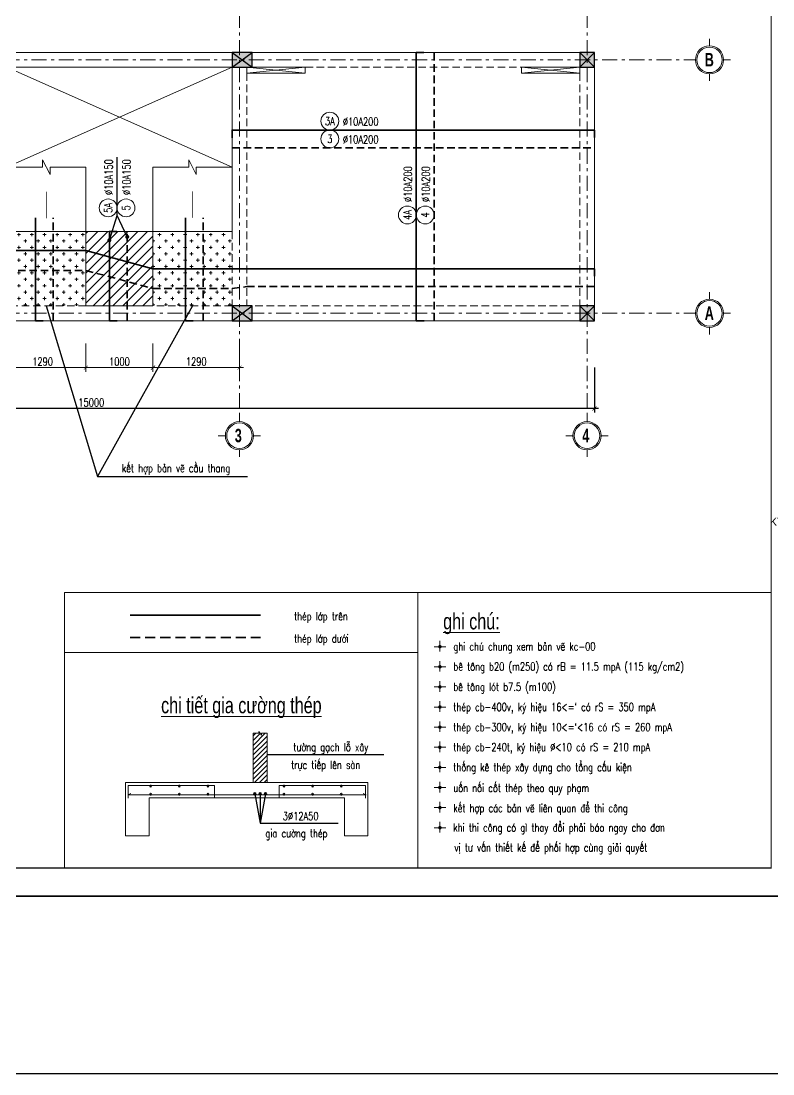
# Model space of a CAD drawing. Extents: x -2098986 to 943, y -1296280 to 73591.
# Drawn here: x -1836270 to -1825063, y -1242099 to -1226398 of the extents above; entities that cross this region are included whole.
import ezdxf
from ezdxf.enums import TextEntityAlignment as Align

# ---------------------------------------------------------------- set-up
doc = ezdxf.new("R2010")
doc.units = 0
doc.header["$LTSCALE"] = 150
doc.header["$PDMODE"] = 35
for name, pattern in [('_Tim', [9, 5, -1.5, 1, -1.5]), ('HIDDEN', [0.375, 0.25, -0.125]), ('KC.QDC A3$0$CONTINOUS', [0])]:
    doc.linetypes.add(name, pattern=pattern)
doc.layers.get('0').update_dxf_attribs({"lineweight": 18})
doc.layers.get('Defpoints').update_dxf_attribs({"lineweight": 18})
for name, color, linetype, lineweight in [('05.Text', 253, 'Continuous', 18), ('11.Khung bo', 32, 'Continuous', 50), ('12.Khung', 36, 'Continuous', 25), ('KCVN-THAY', 7, 'Continuous', 25), ('LS-CAT', 30, 'Continuous', 20), ('LS-DIM', 251, 'Continuous', 13), ('LS-HATCH', 147, 'Continuous', 9), ('LS-TEXT', 60, 'Continuous', 20), ('LS-THAY', 7, 'Continuous', 20), ('LS-THEP', 3, 'Continuous', 35), ('LS-TRUC', 108, '_Tim', 9)]:
    doc.layers.add(name, color=color, linetype=linetype, lineweight=lineweight)
doc.layers.add('DIM', color=1, linetype='Continuous')
doc.layers.add('HATCH', color=8, linetype='Continuous')
doc.layers.add('Tpl_Bound', color=1, linetype='Continuous', plot=False)
doc.styles.add('AVANTHB', font='')
doc.styles.add('KCVN-LEADER', font='vnromadi.shx', dxfattribs={"width": 0.7, "height": 4})
doc.styles.add('romans.shx', font='romans.shx', dxfattribs={"width": 0.75, "bigfont": 'vns.shx'})
doc.styles.add('VnAvantH', font='')
doc.styles.add('vnsimpli', font='vnsimli.shx', dxfattribs={"width": 0.75})
doc.styles.get('AVANTHB').set_extended_font_data('.VnAvantH', bold=True)
doc.styles.get('VnAvantH').set_extended_font_data('.VnAvantH')
doc.dimstyles.new('D100', dxfattribs={"dimtxt": 200, "dimasz": 100, "dimexe": 100, "dimexo": 0, "dimgap": 50, "dimtad": 1, "dimdec": 0, "dimdsep": 46, "dimtxsty": 'vnsimpli', "dimblk": 'ARCHTICK', "dimcen": 1, "dimdle": 100, "dimclrd": 256, "dimclre": 256, "dimclrt": 60, "dimadec": 0, "dimazin": 0, "dimtfac": 1, "dimtdec": 0, "dimtix": 1, "dimtmove": 2, "dimatfit": 3, "dimfxl": 1, "dimarcsym": 0})
doc.dimstyles.new('D100(120)', dxfattribs={"dimtxt": 120, "dimasz": 60, "dimexe": 60, "dimexo": 0, "dimgap": 30, "dimtad": 1, "dimdec": 0, "dimdsep": 46, "dimtxsty": 'vnsimpli', "dimblk": 'ARCHTICK', "dimcen": 0, "dimdle": 60, "dimclrd": 256, "dimclre": 256, "dimclrt": 60, "dimadec": 0, "dimazin": 0, "dimtfac": 1, "dimtdec": 0, "dimtix": 1, "dimtmove": 0, "dimatfit": 3, "dimfxl": 1, "dimarcsym": 0})
doc.dimstyles.new('LS.GHI CHU', dxfattribs={"dimtxt": 200, "dimasz": 120, "dimexe": 120, "dimexo": 120, "dimgap": 80, "dimtad": 1, "dimdec": 0, "dimzin": 0, "dimdsep": 46, "dimtxsty": 'romans.shx', "dimblk": 'ARCHTICK', "dimcen": 0.09, "dimdle": 120, "dimclrd": 256, "dimclre": 8, "dimclrt": 7, "dimadec": 0, "dimazin": 0, "dimtfac": 1, "dimtdec": 0, "dimtofl": 0, "dimtmove": 0, "dimatfit": 3, "dimldrblk": 'ARCHTICK', "dimfxl": 1, "dimtolj": 1, "dimtzin": 0, "dimarcsym": 0})

# ---------------------------------------------------------------- blocks, each defined once
blk = doc.blocks.new('*U4')
at = {"layer": 'KCVN-THAY', "color": 140}
blk.add_lwpolyline([(214871.76, 86966.68), (215381.8, 86966.68), (215381.8, 86579.68), (214871.76, 86579.68)], close=True, dxfattribs=at)
blk = doc.blocks.new('100')
at = {"layer": '11.Khung bo', "const_width": 26.7}
blk.add_lwpolyline([(1860913, -945240), (1860913, -916940), (1896063, -916940), (1896063, -945240)], close=True, dxfattribs=at)
blk.add_lwpolyline([(1860913, -945240), (1860913, -916940), (1896063, -916940), (1896063, -945240)], close=True, dxfattribs=at)
blk.add_lwpolyline([(1860913, -945240), (1860913, -916940), (1896063, -916940), (1896063, -945240)], close=True, dxfattribs=at)
at = {"layer": '12.Khung'}
blk.add_lwpolyline([(1901579, -945940), (1901579, -916240), (1859580, -916240), (1859580, -945940)], close=True, dxfattribs=at)
blk.add_lwpolyline([(1901579, -945940), (1901579, -916240), (1859580, -916240), (1859580, -945940)], close=True, dxfattribs=at)
blk.add_lwpolyline([(1901579, -945940), (1901579, -916240), (1859580, -916240), (1859580, -945940)], close=True, dxfattribs=at)
at = {"layer": '05.Text', "style": 'VnAvantH'}
blk.add_text('KTS.lª thÕ trinh', height=198, dxfattribs=at).set_placement((1898428, -936733), align=Align.RIGHT)
blk = doc.blocks.new('n')
at = {"layer": 'LS-TEXT', "linetype": 'Continuous'}
for p, q in [((-27, 0), (-175, 0)), ((-175, 0), (188, 0)), ((0, 0), (0, 178)), ((0, 178), (0, -151))]:
    blk.add_line(p, q, dxfattribs=at)
at = {"layer": 'LS-TEXT', "linetype": 'Continuous', "const_width": 54}
blk.add_lwpolyline([(-27, 0, 1), (27, 0, 1)], format="xyb", close=True, dxfattribs=at)
blk = doc.blocks.new('GHI CHU NHA BE TONG 2')
at = {"layer": 'LS-THAY'}
blk.add_lwpolyline([(-266782, -808508), (-258003, -808508), (-258003, -815358), (-266782, -815358)], close=True, dxfattribs=at)
at = {"layer": 'LS-THAY', "xscale": 0.7999999999301508, "yscale": 0.7999999999301508, "zscale": 0.7999999999301508}
for p in [(-266233, -809858), (-266232, -810358), (-266233, -810858), (-266233, -811358), (-266233, -811858), (-266235, -812358), (-266236, -812858), (-266233, -813358), (-266233, -813858), (-266232, -814358)]:
    blk.add_blockref('n', p, dxfattribs=at)
at = {"layer": 'LS-TEXT', "color": 60, "style": 'KCVN-LEADER', "width": 0.75}
blk.add_text('%%Ughi chó:', height=400, dxfattribs=at).set_placement((-266152, -809428))
at = {"layer": 'LS-TEXT', "style": 'vnsimpli', "width": 0.75}
for s, p in [('   ghi chó chung xem b¶n vÏ kc-00', (-266233, -809952)), ('   bª t«ng b20 (m250) cã rB = 11.5 mpA (115 kg/cm2)', (-266233, -810453)), ('   bª t«ng lãt b7.5 (m100)', (-266235, -810956)), ('   thÐp cb-400v, ký hiÖu 16<=` cã rS = 350 mpA', (-266235, -811458)), ('   thÐp cb-300v, ký hiÖu 10<=`<16 cã rS = 260 mpA', (-266235, -811958)), ('   thÐp cb-240t, ký hiÖu %%C<10 cã rS = 210 mpA', (-266235, -812454)), ('   thèng kª thÐp x©y dùng cho tæng cÊu kiÖn', (-266236, -812954)), ('   uèn nèi cèt thÐp theo quy ph¹m', (-266235, -813470)), ('   kÕt hîp c¸c b¶n vÏ liªn quan ®Ó thi c«ng', (-266235, -813970)), ('   khi thi c«ng cã g× thay ®æi ph¶i b¸o ngay cho ®¬n', (-266236, -814454)), ('vÞ t\xad vÊn thiÕt kÕ ®Ó phèi hîp cïng gi¶i quyÕt', (-265871, -814951))]:
    blk.add_text(s, height=200, dxfattribs=at).set_placement(p)
blk = doc.blocks.new('DANHTRUC')
for p, q in [((980383, -947347), (980383, -947137)), ((979963, -947767), (979753, -947767)), ((980803, -947767), (981013, -947767)), ((980383, -948187), (980383, -948397))]:
    blk.add_line(p, q)
for radius in [420, 380]:
    blk.add_circle((980383, -947767), radius)
blk = doc.blocks.new('_ArchTick')
at = {"layer": 'DIM', "color": 0, "const_width": 0.15}
blk.add_lwpolyline([(-0.5, -0.5), (0.5, 0.5)], dxfattribs=at)
blk = doc.blocks.new('*D744')
at = {"layer": 'Defpoints', "color": 0, "transparency": 16777216}
for p in [(-1939457, -1056794), (-1924457, -1056794), (-1939457, -1057404)]:
    blk.add_point(p, dxfattribs=at)
at = {"layer": 'LS-DIM', "lineweight": -2, "transparency": 16777216}
for p, q in [((-1939457, -1056794), (-1939457, -1057464)), ((-1924457, -1056794), (-1924457, -1057464)), ((-1924397, -1057404), (-1939517, -1057404))]:
    blk.add_line(p, q, dxfattribs=at)
at = {"layer": 'LS-DIM', "lineweight": -2, "transparency": 16777216, "xscale": 60, "yscale": 60, "zscale": 60, "rotation": 180}
blk.add_blockref('_ArchTick', (-1939457, -1057404), dxfattribs=at)
at = {"layer": 'LS-DIM', "lineweight": -2, "transparency": 16777216, "xscale": 60, "yscale": 60, "zscale": 60}
blk.add_blockref('_ArchTick', (-1924457, -1057404), dxfattribs=at)
at = {"layer": 'LS-DIM', "color": 60, "transparency": 16777216, "insert": (-1931956, -1057314), "char_height": 120, "attachment_point": 5, "style": 'vnsimpli'}
blk.add_mtext('15000', dxfattribs=at)
blk = doc.blocks.new('*D1247')
at = {"layer": 'Defpoints', "color": 0, "transparency": 16777216}
for p in [(-2053131, -1056088), (-2051841, -1056088), (-2051841, -1056447)]:
    blk.add_point(p, dxfattribs=at)
at = {"layer": 'LS-DIM', "linetype": 'KC.QDC A3$0$CONTINOUS', "lineweight": -2, "transparency": 16777216}
blk.add_line((-2053131, -1056088), (-2053131, -1056507), dxfattribs=at)
at = {"layer": 'LS-DIM', "lineweight": -2, "transparency": 16777216}
blk.add_line((-2051841, -1056088), (-2051841, -1056507), dxfattribs=at)
at = {"layer": 'LS-DIM', "linetype": 'Continuous', "lineweight": -2, "transparency": 16777216}
blk.add_line((-2053191, -1056447), (-2051781, -1056447), dxfattribs=at)
at = {"layer": 'LS-DIM', "lineweight": -2, "transparency": 16777216, "xscale": 60, "yscale": 60, "zscale": 60, "rotation": 180}
blk.add_blockref('_ArchTick', (-2053131, -1056447), dxfattribs=at)
at = {"layer": 'LS-DIM', "lineweight": -2, "transparency": 16777216, "xscale": 60, "yscale": 60, "zscale": 60}
blk.add_blockref('_ArchTick', (-2051841, -1056447), dxfattribs=at)
at = {"layer": 'LS-DIM', "color": 60, "transparency": 16777216, "insert": (-2052486, -1056357), "char_height": 120, "attachment_point": 5, "style": 'vnsimpli'}
blk.add_mtext('1290', dxfattribs=at)
blk = doc.blocks.new('*D1248')
at = {"layer": 'Defpoints', "color": 0, "transparency": 16777216}
for p in [(-2051841, -1056088), (-2050841, -1056088), (-2050841, -1056447)]:
    blk.add_point(p, dxfattribs=at)
at = {"layer": 'LS-DIM', "linetype": 'KC.QDC A3$0$CONTINOUS', "lineweight": -2, "transparency": 16777216}
blk.add_line((-2051841, -1056088), (-2051841, -1056507), dxfattribs=at)
at = {"layer": 'LS-DIM', "lineweight": -2, "transparency": 16777216}
blk.add_line((-2050841, -1056088), (-2050841, -1056507), dxfattribs=at)
at = {"layer": 'LS-DIM', "linetype": 'Continuous', "lineweight": -2, "transparency": 16777216}
blk.add_line((-2051901, -1056447), (-2050781, -1056447), dxfattribs=at)
at = {"layer": 'LS-DIM', "lineweight": -2, "transparency": 16777216, "xscale": 60, "yscale": 60, "zscale": 60, "rotation": 180}
blk.add_blockref('_ArchTick', (-2051841, -1056447), dxfattribs=at)
at = {"layer": 'LS-DIM', "lineweight": -2, "transparency": 16777216, "xscale": 60, "yscale": 60, "zscale": 60}
blk.add_blockref('_ArchTick', (-2050841, -1056447), dxfattribs=at)
at = {"layer": 'LS-DIM', "color": 60, "transparency": 16777216, "insert": (-2051341, -1056357), "char_height": 120, "attachment_point": 5, "style": 'vnsimpli'}
blk.add_mtext('1000', dxfattribs=at)
blk = doc.blocks.new('*D1249')
at = {"layer": 'Defpoints', "color": 0, "transparency": 16777216}
for p in [(-2050841, -1056088), (-2049551, -1056088), (-2049551, -1056447)]:
    blk.add_point(p, dxfattribs=at)
at = {"layer": 'LS-DIM', "linetype": 'KC.QDC A3$0$CONTINOUS', "lineweight": -2, "transparency": 16777216}
blk.add_line((-2050841, -1056088), (-2050841, -1056507), dxfattribs=at)
at = {"layer": 'LS-DIM', "lineweight": -2, "transparency": 16777216}
blk.add_line((-2049551, -1056088), (-2049551, -1056507), dxfattribs=at)
at = {"layer": 'LS-DIM', "linetype": 'Continuous', "lineweight": -2, "transparency": 16777216}
blk.add_line((-2050901, -1056447), (-2049491, -1056447), dxfattribs=at)
at = {"layer": 'LS-DIM', "lineweight": -2, "transparency": 16777216, "xscale": 60, "yscale": 60, "zscale": 60, "rotation": 180}
blk.add_blockref('_ArchTick', (-2050841, -1056447), dxfattribs=at)
at = {"layer": 'LS-DIM', "lineweight": -2, "transparency": 16777216, "xscale": 60, "yscale": 60, "zscale": 60}
blk.add_blockref('_ArchTick', (-2049551, -1056447), dxfattribs=at)
at = {"layer": 'LS-DIM', "color": 60, "transparency": 16777216, "insert": (-2050196, -1056357), "char_height": 120, "attachment_point": 5, "style": 'vnsimpli'}
blk.add_mtext('1290', dxfattribs=at)
blk = doc.blocks.new('THEP DAM')
at = {"layer": 'LS-THEP'}
for p, q in [((-0.6, 0), (0.6, 0)), ((-0.42, 0.42), (0.42, -0.42)), ((-0.42, -0.42), (0.42, 0.42)), ((0, 0.6), (0, -0.6))]:
    blk.add_line(p, q, dxfattribs=at)
blk.add_circle((0, 0), 0.6, dxfattribs=at)
blk = doc.blocks.new('DOT')
at = {"color": 0, "linetype": 'ByBlock'}
blk.add_line((-0.5, 0), (-1, 0), dxfattribs=at)
at = {"color": 0, "linetype": 'ByBlock', "const_width": 0.5}
blk.add_lwpolyline([(-0.25, 0, 1), (0.25, 0, 1)], format="xyb", close=True, dxfattribs=at)
blk = doc.blocks.new('qqqe213123213')
at = {"layer": 'HATCH'}
h = blk.add_hatch(color=256, dxfattribs=at)
h.dxf.hatch_style = 1
h.paths.add_polyline_path([(-1929857, -1052314), (-1929557, -1052314), (-1929557, -1052094), (-1929857, -1052094)])
h = blk.add_hatch(color=256, dxfattribs=at)
h.dxf.hatch_style = 1
h.paths.add_polyline_path([(-1924677, -1052314), (-1924457, -1052314), (-1924457, -1052094), (-1924677, -1052094)])
h = blk.add_hatch(color=256, dxfattribs=at)
h.dxf.hatch_style = 1
h.paths.add_polyline_path([(-1929857, -1056094), (-1929557, -1056094), (-1929557, -1055874), (-1929857, -1055874)])
h = blk.add_hatch(color=256, dxfattribs=at)
h.dxf.hatch_style = 1
h.paths.add_polyline_path([(-1924677, -1056094), (-1924457, -1056094), (-1924457, -1055874), (-1924677, -1055874)])
at = {"layer": 'DIM'}
for p, q in [((-1929857, -1052094), (-1929557, -1052314)), ((-1929857, -1052314), (-1929557, -1052094)), ((-1924677, -1052094), (-1924457, -1052314)), ((-1924677, -1052314), (-1924457, -1052094)), ((-1929857, -1055874), (-1929557, -1056094)), ((-1929857, -1056094), (-1929557, -1055874)), ((-1924677, -1055874), (-1924457, -1056094)), ((-1924677, -1056094), (-1924457, -1055874))]:
    blk.add_line(p, q, dxfattribs=at)
for points in [[(-1929857, -1052314), (-1929557, -1052314), (-1929557, -1052094), (-1929857, -1052094)], [(-1924677, -1052314), (-1924457, -1052314), (-1924457, -1052094), (-1924677, -1052094)], [(-1929857, -1056094), (-1929557, -1056094), (-1929557, -1055874), (-1929857, -1055874)], [(-1924677, -1056094), (-1924457, -1056094), (-1924457, -1055874), (-1924677, -1055874)]]:
    blk.add_lwpolyline(points, close=True, dxfattribs=at)
at = {"layer": 'LS-TRUC', "ltscale": 0.3}
for p, q in [((-1929747, -1050694), (-1929747, -1057494)), ((-1924567, -1050694), (-1924567, -1057494)), ((-1941757, -1052204), (-1923057, -1052204)), ((-1941757, -1055984), (-1923057, -1055984))]:
    blk.add_line(p, q, dxfattribs=at)
at = {"layer": '05.Text', "xscale": 0.5, "yscale": 0.5, "zscale": 0.5}
for p in [(-2412933.7, -578320.7), (-2412933.7, -582100.7), (-2419939.7, -583925.7), (-2414758.7, -583925.7)]:
    blk.add_blockref('DANHTRUC', p, dxfattribs=at)
at = {"layer": '05.Text', "style": 'AVANTHB', "width": 0.7}
for s, p in [('B', (-1922812.8, -1052301.7)), ('A', (-1922812.8, -1056081.7)), ('3', (-1929817.8, -1057906.7)), ('4', (-1924637.8, -1057906.7))]:
    blk.add_text(s, height=200, dxfattribs=at).set_placement(p)
at = {"layer": 'LS-DIM'}
dim = blk.add_linear_dim(base=(-1939457, -1057404), p1=(-1924457, -1056794), p2=(-1939457, -1056794), dimstyle='D100(120)', dxfattribs=at)
dim.commit()
dim.dimension.update_dxf_attribs({"geometry": '*D744', "text_midpoint": (-1931956, -1057404), "dimtype": 128})
blk = doc.blocks.new('qqwewqewqeq')
at = {"layer": 'LS-HATCH'}
h = blk.add_hatch(dxfattribs=at)
h.set_pattern_fill('CROSS', color=256, scale=15)
h.paths.add_polyline_path([(-2051840.8, -1055526.6), (-2051840.8, -1054416.6), (-2053020.8, -1054416.6), (-2053020.8, -1055526.6)])
h.paths.add_polyline_path([(-2049660.8, -1054416.6), (-2050840.8, -1054416.6), (-2050840.8, -1055526.6), (-2049660.8, -1055526.6)])
h = blk.add_hatch(dxfattribs=at)
h.set_pattern_fill('ANSI31', color=256, scale=33)
h.paths.add_polyline_path([(-2051840.8, -1055526.6), (-2050840.8, -1055526.6), (-2050840.8, -1054416.6), (-2051840.8, -1054416.6)])
at = {"layer": 'LS-DIM'}
for p, q in [((-2053020.8, -1053457), (-2049660.8, -1051966.6)), ((-2049660.8, -1053457), (-2053020.8, -1051966.6)), ((-2049441.8, -1051966.6), (-2048571.8, -1052056.2)), ((-2049439.8, -1052056.2), (-2048570.8, -1051966.6)), ((-2048571.8, -1051966.6), (-2048451, -1051966.6)), ((-2045347.8, -1051966.6), (-2044480.8, -1052056.2)), ((-2045347.8, -1052056.2), (-2044480.8, -1051966.6))]:
    blk.add_line(p, q, dxfattribs=at)
at = {"layer": 'LS-DIM', "linetype": 'HIDDEN', "ltscale": 3}
for p, q in [((-2049440.8, -1051966.6), (-2049440.8, -1051966.7)), ((-2048571.8, -1051966.6), (-2045347.8, -1051966.6)), ((-2049440.8, -1052056.2), (-2049440.8, -1055526.6)), ((-2044480.8, -1052056.2), (-2044480.8, -1055526.6)), ((-2049660.8, -1054416.6), (-2049660.8, -1055526.6)), ((-2051840.8, -1055526.6), (-2053020.8, -1055526.6)), ((-2049660.8, -1055526.6), (-2050840.8, -1055526.6)), ((-2044480.8, -1055526.6), (-2049440.8, -1055526.6))]:
    blk.add_line(p, q, dxfattribs=at)
at = {"layer": 'LS-DIM'}
for points in [[(-2051840.8, -1053457), (-2052375.3, -1053457), (-2052375.3, -1053568), (-2052486.3, -1053346), (-2052486.3, -1053457), (-2053020.8, -1053457)], [(-2050840.8, -1053457), (-2050306.3, -1053457), (-2050306.3, -1053346), (-2050195.3, -1053568), (-2050195.3, -1053457), (-2049660.8, -1053457)]]:
    blk.add_lwpolyline(points, dxfattribs=at)
at = {"layer": 'LS-THAY'}
for p, q in [((-2060160.8, -1051746.6), (-2044260.8, -1051746.6)), ((-2044260.8, -1051746.6), (-2044260.8, -1055746.6)), ((-2053020.8, -1051966.6), (-2049660.8, -1051966.6)), ((-2049660.8, -1051966.6), (-2049660.8, -1054416.6)), ((-2051840.8, -1053457), (-2051840.8, -1055526.6)), ((-2050840.8, -1055526.6), (-2051840.8, -1055526.6)), ((-2044260.8, -1055746.6), (-2060160.8, -1055746.6))]:
    blk.add_line(p, q, dxfattribs=at)
for points in [[(-2049440.8, -1051966.6), (-2048570.8, -1051966.6), (-2048570.8, -1052056.2), (-2049440.8, -1052056.2)], [(-2045347.8, -1052056.2), (-2044480.8, -1052056.2), (-2044480.8, -1051966.6), (-2045347.8, -1051966.6)]]:
    blk.add_lwpolyline(points, close=True, dxfattribs=at)
for points in [[(-2050840.8, -1053457), (-2050840.8, -1055526.6)], [(-2049660.8, -1054416.6), (-2053020.8, -1054416.6)]]:
    blk.add_lwpolyline(points, dxfattribs=at)
for points in [[(-2052430.8, -1054220, 10.1, 10.1, 0), (-2052430.8, -1053933.7, 80.6, 0, 0), (-2052430.8, -1053816, 0, 0, 0)], [(-2050250.8, -1053816, 10.1, 10.1, 0), (-2050250.8, -1054102.3, 80.6, 0, 0), (-2050250.8, -1054220, 0, 0, 0)]]:
    blk.add_lwpolyline(points, format="xyseb", dxfattribs=at)
at = {"layer": 'DIM'}
blk.add_blockref('qqqe213123213', (-119803.8, 347.4), dxfattribs=at)
at = {"layer": 'LS-DIM'}
for base, p1, p2, picture, middle in [((-2051840.8, -1056446.6), (-2053130.8, -1056087.6), (-2051840.8, -1056087.6), '*D1247', (-2052485.8, -1056356.6)), ((-2050840.8, -1056446.6), (-2051840.8, -1056087.6), (-2050840.8, -1056087.6), '*D1248', (-2051340.8, -1056356.6)), ((-2049550.8, -1056446.6), (-2050840.8, -1056087.6), (-2049550.8, -1056087.6), '*D1249', (-2050195.8, -1056356.6))]:
    dim = blk.add_linear_dim(base=base, p1=p1, p2=p2, dimstyle='D100(120)', override={"dimtmove": 1, "dimfxl": 100, "dimarcsym": 1}, dxfattribs=at)
    dim.commit()
    dim.dimension.update_dxf_attribs({"geometry": picture, "text_midpoint": middle})

msp = doc.modelspace()

# ---------------------------------------------------------------- hatches: boundary and pattern name
at = {"layer": 'LS-HATCH'}
h = msp.add_hatch(dxfattribs=at)
h.set_pattern_fill('ANSI31', color=256, scale=16, style=0)
h.set_pattern_definition([(45, (-1598867.6, 108498.346), (-35.9210245, 35.9210245), [])])
h.paths.add_polyline_path([(-1832601.1, -1237018.6), (-1832684.9, -1237018.6), (-1832684.9, -1237046.7), (-1832726.8, -1236990.4), (-1832726.8, -1237018.6), (-1832809.1, -1237018.6), (-1832809.1, -1237753.9), (-1832601.1, -1237753.9)])

# ---------------------------------------------------------------- linework, layer by layer
at = {"layer": 'LS-CAT'}
for points in [[(-1834674.5, -1237986.1), (-1834674.5, -1237796.3), (-1833387.3, -1237796.3), (-1833387.3, -1237970.5)], [(-1834632.1, -1237919.4), (-1834673.5, -1237938.7), (-1831126.7, -1237938.7), (-1831168, -1237919.4)], [(-1831135.2, -1237986.1), (-1831135.2, -1237796.3), (-1832422.4, -1237796.3), (-1832422.4, -1237970.5)]]:
    msp.add_lwpolyline(points, dxfattribs=at)
at = {"layer": 'LS-DIM'}
msp.add_lwpolyline([(-1832809.1, -1237018.6), (-1832726.8, -1237018.6), (-1832726.8, -1236990.4), (-1832684.9, -1237046.7), (-1832684.9, -1237018.6), (-1832601.1, -1237018.6)], dxfattribs=at)
at = {"layer": 'LS-THAY'}
for p, q in [((-1832809.1, -1237018.6), (-1832809.1, -1237753.9)), ((-1832601.1, -1237018.6), (-1832601.1, -1237753.9))]:
    msp.add_line(p, q, dxfattribs=at)
for points in [[(-1835623.6, -1234917.6), (-1830356, -1234917.6), (-1830356, -1235813.1), (-1835623.6, -1235813.1)], [(-1835623.6, -1235813.1), (-1830356, -1235813.1), (-1830356, -1239027.6), (-1835623.6, -1239027.6)], [(-1834711.3, -1238546.7), (-1834711.3, -1237753.9), (-1831098.4, -1237753.9), (-1831098.4, -1238546.7), (-1831450.4, -1238546.7), (-1831450.4, -1237981.1), (-1834359.3, -1237981.1), (-1834359.3, -1238546.7), (-1834711.3, -1238546.7)]]:
    msp.add_lwpolyline(points, close=True, dxfattribs=at)
for centre in [(-1831667, -1227889.9), (-1831667, -1228155.9), (-1834971, -1229184), (-1834705, -1229184), (-1830511.1, -1229289), (-1830245.1, -1229289)]:
    msp.add_circle(centre, 133, dxfattribs=at)
at = {"layer": 'LS-THEP'}
for p, q in [((-1833123.1, -1230090.9), (-1833123.1, -1230090.9)), ((-1833123.1, -1230090.9), (-1833123.1, -1230090.9)), ((-1833123.1, -1230090.9), (-1833123.1, -1230090.9)), ((-1833123.1, -1230090.9), (-1833123.1, -1230090.9)), ((-1834644.4, -1235256.9), (-1832700.1, -1235256.9))]:
    msp.add_line(p, q, dxfattribs=at)
at = {"layer": 'LS-THEP', "linetype": 'HIDDEN', "ltscale": 4}
msp.add_line((-1834644.4, -1235590.1), (-1832700.1, -1235590.1), dxfattribs=at)
at = {"layer": 'LS-THEP'}
for points in [[(-1830261.9, -1230865.9), (-1830378.1, -1230865.9), (-1830378.1, -1230865.9), (-1830378.1, -1230865.9), (-1830378.1, -1230865.9), (-1830378.1, -1230865.9), (-1830378.1, -1226865.9), (-1830265.1, -1226865.9)], [(-1833123.1, -1228139.1), (-1833123.1, -1228022.9), (-1833123.1, -1228022.9), (-1833123.1, -1228022.9), (-1833123.1, -1228022.9), (-1833123.1, -1228022.9), (-1827723.1, -1228022.9), (-1827723.1, -1228135.9)], [(-1835939.9, -1230865.9), (-1836056.1, -1230865.9), (-1836056.1, -1230865.9), (-1836056.1, -1230865.9), (-1836056.1, -1230865.9), (-1836056.1, -1230865.9), (-1836056.1, -1229331.6)], [(-1833703.9, -1230865.9), (-1833820.1, -1230865.9), (-1833820.1, -1230865.9), (-1833820.1, -1230865.9), (-1833820.1, -1230865.9), (-1833820.1, -1230865.9), (-1833820.1, -1229331.6)], [(-1834837, -1230865.9), (-1834953.1, -1230865.9), (-1834953.1, -1230865.9), (-1834953.1, -1230865.9), (-1834953.1, -1230865.9), (-1834953.1, -1230865.9), (-1834953.1, -1229535.9), (-1834840.1, -1229535.9)], [(-1842723.1, -1229936), (-1842723.1, -1229819.9), (-1835303.1, -1229819.9), (-1834303.1, -1230090.9), (-1827723.1, -1230090.9), (-1827723.1, -1230203.9)]]:
    msp.add_lwpolyline(points, dxfattribs=at)
at = {"layer": 'LS-THEP', "linetype": 'HIDDEN', "ltscale": 3}
for points in [[(-1830112.1, -1230865.9), (-1830112.1, -1230865.9), (-1830112.1, -1230865.9), (-1830112.1, -1230865.9), (-1830112.1, -1230865.9), (-1830112.1, -1226865.9)], [(-1833123.1, -1228288.9), (-1833123.1, -1228288.9), (-1833123.1, -1228288.9), (-1833123.1, -1228288.9), (-1833123.1, -1228288.9), (-1827723.1, -1228288.9)], [(-1835790.1, -1230865.9), (-1835790.1, -1230865.9), (-1835790.1, -1230865.9), (-1835790.1, -1230865.9), (-1835790.1, -1230865.9), (-1835790.1, -1229331.6)], [(-1833554.1, -1230865.9), (-1833554.1, -1230865.9), (-1833554.1, -1230865.9), (-1833554.1, -1230865.9), (-1833554.1, -1230865.9), (-1833554.1, -1229331.6)], [(-1834687.1, -1230865.9), (-1834687.1, -1230865.9), (-1834687.1, -1230865.9), (-1834687.1, -1230865.9), (-1834687.1, -1230865.9), (-1834687.1, -1229535.9)], [(-1842723.1, -1230085.9), (-1842723.1, -1230085.9), (-1842723.1, -1230085.9), (-1842723.1, -1230085.9), (-1842723.1, -1230085.9), (-1836703.1, -1230085.9), (-1836483.1, -1230115.9), (-1835303.1, -1230115.9), (-1834303.1, -1230386.9), (-1833123.1, -1230386.9), (-1832903.1, -1230356.9), (-1827723.1, -1230356.9)]]:
    msp.add_lwpolyline(points, dxfattribs=at)
at = {"layer": 'Tpl_Bound', "color": 1}
msp.add_lwpolyline([(-1846978.5, -1239447.6), (-1846978.5, -1221627.6), (-1821778.5, -1221627.6), (-1821778.5, -1239447.6)], close=True, dxfattribs=at)

# ---------------------------------------------------------------- block references
at = {"layer": '05.Text', "xscale": 0.6000055114637588, "yscale": 0.6000055114637588, "zscale": 0.6000055114637588}
msp.add_blockref('100', (-2962736.5, -671878.5), dxfattribs=at)
at = {"layer": 'Defpoints', "xscale": 60, "yscale": 60, "zscale": 60}
msp.add_blockref('*U4', (-14741884.9, -6436880), dxfattribs=at)
at = {"layer": 'LS-CAT'}
for p, xscale, yscale, zscale in [((-1834336.1, -1237807.1), 18.10101010138169, 18.10101010138169, 18.10101010138169), ((-1834336.1, -1237927.8), 18.10101010138169, 18.10101010138169, 18.10101010138169), ((-1833909.5, -1237807.1), 18.10101010138169, 18.10101010138169, 18.10101010138169), ((-1833909.5, -1237927.8), 18.10101010138169, 18.10101010138169, 18.10101010138169), ((-1833482.8, -1237807.1), 18.10101010138169, 18.10101010138169, 18.10101010138169), ((-1833482.8, -1237927.8), 18.10101010138169, 18.10101010138169, 18.10101010138169), ((-1832785.7, -1237920.6), 24.13468013557472, 24.13468013557472, 24.13468013557472), ((-1832705.9, -1237920.8), 24.13468013557472, 24.13468013557472, 24.13468013557472), ((-1832625.7, -1237920.6), 24.13468013557472, 24.13468013557472, 24.13468013557472), ((-1832351.1, -1237807.1), -18.10101010138169, 18.10101010158126, 18.10101010149012), ((-1832351.1, -1237927.8), 18.10101010138169, 18.10101010138169, 18.10101010138169), ((-1831924.4, -1237807.1), -18.10101010138169, 18.10101010158126, 18.10101010149012), ((-1831924.4, -1237927.8), 18.10101010138169, 18.10101010138169, 18.10101010138169), ((-1831497.8, -1237807.1), -18.10101010138169, 18.10101010158126, 18.10101010149012), ((-1831497.8, -1237927.8), 18.10101010138169, 18.10101010138169, 18.10101010138169)]:
    msp.add_blockref('THEP DAM', p, dxfattribs=dict(at, xscale=xscale, yscale=yscale, zscale=zscale))
at = {"layer": 'LS-DIM'}
msp.add_blockref('qqwewqewqeq', (216537.7, -175119.4), dxfattribs=at)
at = {"layer": 'LS-DIM', "xscale": 0.599999999967762, "yscale": 0.599999999967762, "zscale": 0.599999999967762}
msp.add_blockref('GHI CHU NHA BE TONG 2', (-1670286.9, -749812.6), dxfattribs=at)

# ---------------------------------------------------------------- texts
at = {"layer": 'LS-TEXT', "width": 0.75}
for s, height, style, p in [('`10A200', 120, 'vnsimpli', (-1831207.5, -1227957.3)), ('`10A200', 120, 'vnsimpli', (-1831207.5, -1228223.3)), ('kÕt hîp b¶n vÏ cÇu thang', 120, 'vnsimpli', (-1833959.2, -1233124.8)), ('%%Uchi tiÕt gia c\xadêng thÐp', 240, 'KCVN-LEADER', (-1832985.8, -1236720.8)), ('t\xadêng g¹ch lç x©y ', 120, 'vnsimpli', (-1831620.9, -1237285)), ('trùc tiÕp lªn sµn', 120, 'vnsimpli', (-1831729.2, -1237550.6)), ('3`12A50', 120, 'vnsimpli', (-1832101.8, -1238314)), ('gia c\xadêng thÐp', 120, 'vnsimpli', (-1832164.4, -1238570.7))]:
    msp.add_text(s, height=height, dxfattribs=dict(at, style=style)).set_placement(p, align=Align.CENTER)
at = {"layer": 'LS-TEXT', "style": 'vnsimpli', "width": 0.75}
for s, p in [('`10A150', (-1834903.7, -1228724.5)), ('`10A150', (-1834637.7, -1228724.5)), ('`10A200', (-1830443.7, -1228829.5)), ('`10A200', (-1830177.7, -1228829.5))]:
    msp.add_text(s, height=120, rotation=90, dxfattribs=at).set_placement(p, align=Align.CENTER)
for s, p in [('thÐp líp trªn', (-1832200.7, -1235333.9)), ('thÐp líp d\xadíi', (-1832200.7, -1235667.1))]:
    msp.add_text(s, height=120, dxfattribs=at).set_placement(p)
for tag, p in [('3A', (-1831667, -1227889.9)), ('3', (-1831667, -1228155.9))]:
    msp.add_attdef(tag, text='2', height=120, dxfattribs=at).set_placement(p, align=Align.MIDDLE)
for tag, p in [('5A', (-1834971, -1229184)), ('5', (-1834705, -1229184)), ('4A', (-1830511.1, -1229289)), ('4', (-1830245.1, -1229289))]:
    msp.add_attdef(tag, text='2', height=120, rotation=90, dxfattribs=at).set_placement(p, align=Align.MIDDLE)

# ---------------------------------------------------------------- leaders
at = {"layer": 'LS-DIM'}
for points, dimstyle, override in [([(-1834687.1, -1229617), (-1834838, -1229295), (-1834838, -1228425)], 'D100(120)', {"dimtad": 0, "dimldrblk": 'DOT', "dimfxl": 100, "dimarcsym": 1}), ([(-1834953.1, -1229666), (-1834838, -1229295)], 'D100(120)', {"dimtad": 0, "dimldrblk": 'DOT', "dimfxl": 100, "dimarcsym": 1}), ([(-1835893.1, -1230645.9), (-1835131, -1233191)], 'D100(120)', {"dimgap": 30, "dimtad": 0, "dimfxl": 100, "dimarcsym": 1}), ([(-1833713.1, -1230645.9), (-1835131, -1233191), (-1832894, -1233191)], 'D100(120)', {"dimgap": 30, "dimtad": 0, "dimfxl": 100, "dimarcsym": 1}), ([(-1832601.1, -1237333.5), (-1832255.5, -1237333.5), (-1830863.9, -1237333.5)], 'D100', {"dimscale": 1, "dimasz": 30, "dimtad": 0}), ([(-1832785.7, -1237920.6), (-1832705.9, -1238357.1), (-1831542.8, -1238357.1)], 'LS.GHI CHU', {"dimscale": 50, "dimasz": 0.2, "dimtad": 0, "dimtxsty": 'vnsimpli', "dimldrblk": 'Origin'}), ([(-1832705.7, -1237920.6), (-1832705.9, -1238357.1), (-1831542.8, -1238357.1)], 'LS.GHI CHU', {"dimscale": 50, "dimasz": 0.2, "dimtad": 0, "dimtxsty": 'vnsimpli', "dimldrblk": 'Origin'}), ([(-1832625.7, -1237920.6), (-1832705.9, -1238357.1), (-1831542.8, -1238357.1)], 'LS.GHI CHU', {"dimscale": 50, "dimasz": 0.2, "dimtad": 0, "dimtxsty": 'vnsimpli', "dimldrblk": 'Origin'})]:
    msp.add_leader(points, dimstyle=dimstyle, override=override, dxfattribs=at)

doc.saveas('drawing.dxf')
